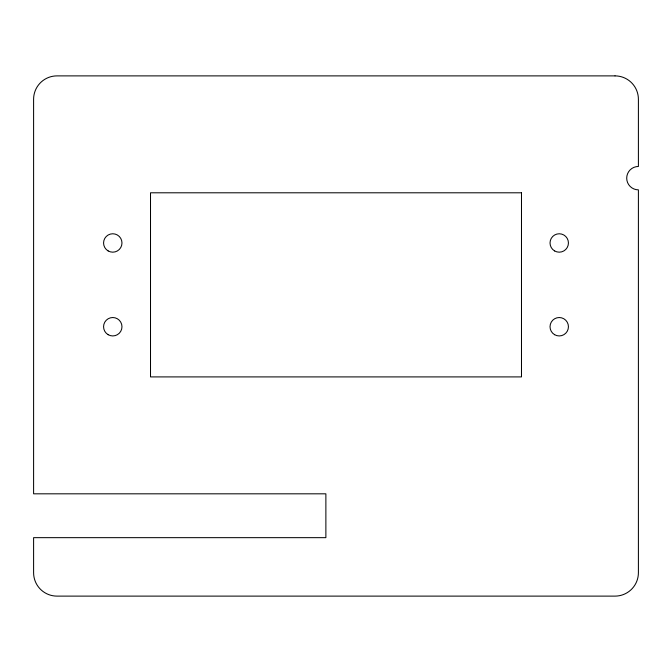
<?xml version="1.0" encoding="UTF-8"?>
<svg xmlns="http://www.w3.org/2000/svg" width="672" height="672" viewBox="0 0 672 672"><rect width="100%" height="100%" fill="white"/><g stroke="black" fill="none" stroke-linecap="round" stroke-linejoin="round"><path stroke-width="1.01" d="M615.014 75.886L56.986 75.886A23.386 23.386 0 0 0 33.6 99.271L33.6 493.819L325.878 493.819L325.878 537.659L33.6 537.659L33.6 572.729A23.386 23.386 0 0 0 56.986 596.114L615.014 596.114A23.386 23.386 0 0 0 638.4 572.729L638.4 189.848A11.693 11.693 0 0 1 626.707 178.164A11.693 11.693 0 0 1 638.4 166.471L638.4 99.271A23.386 23.386 0 0 0 615.014 75.886M521.489 192.797L150.511 192.797L150.511 376.908L521.489 376.908L521.489 192.797M108.167 250.942A9.206 9.206 0 0 0 121.976 242.97A9.206 9.206 0 0 0 108.167 234.998A9.206 9.206 0 0 0 108.167 250.942M108.167 334.706A9.206 9.206 0 0 0 121.976 326.735A9.206 9.206 0 0 0 108.167 318.763A9.206 9.206 0 0 0 108.167 334.706M554.627 334.706A9.206 9.206 0 0 0 568.436 326.735A9.206 9.206 0 0 0 554.627 318.763A9.206 9.206 0 0 0 554.627 334.706M554.627 250.942A9.206 9.206 0 0 0 568.436 242.97A9.206 9.206 0 0 0 554.627 234.998A9.206 9.206 0 0 0 554.627 250.942"/></g></svg>
